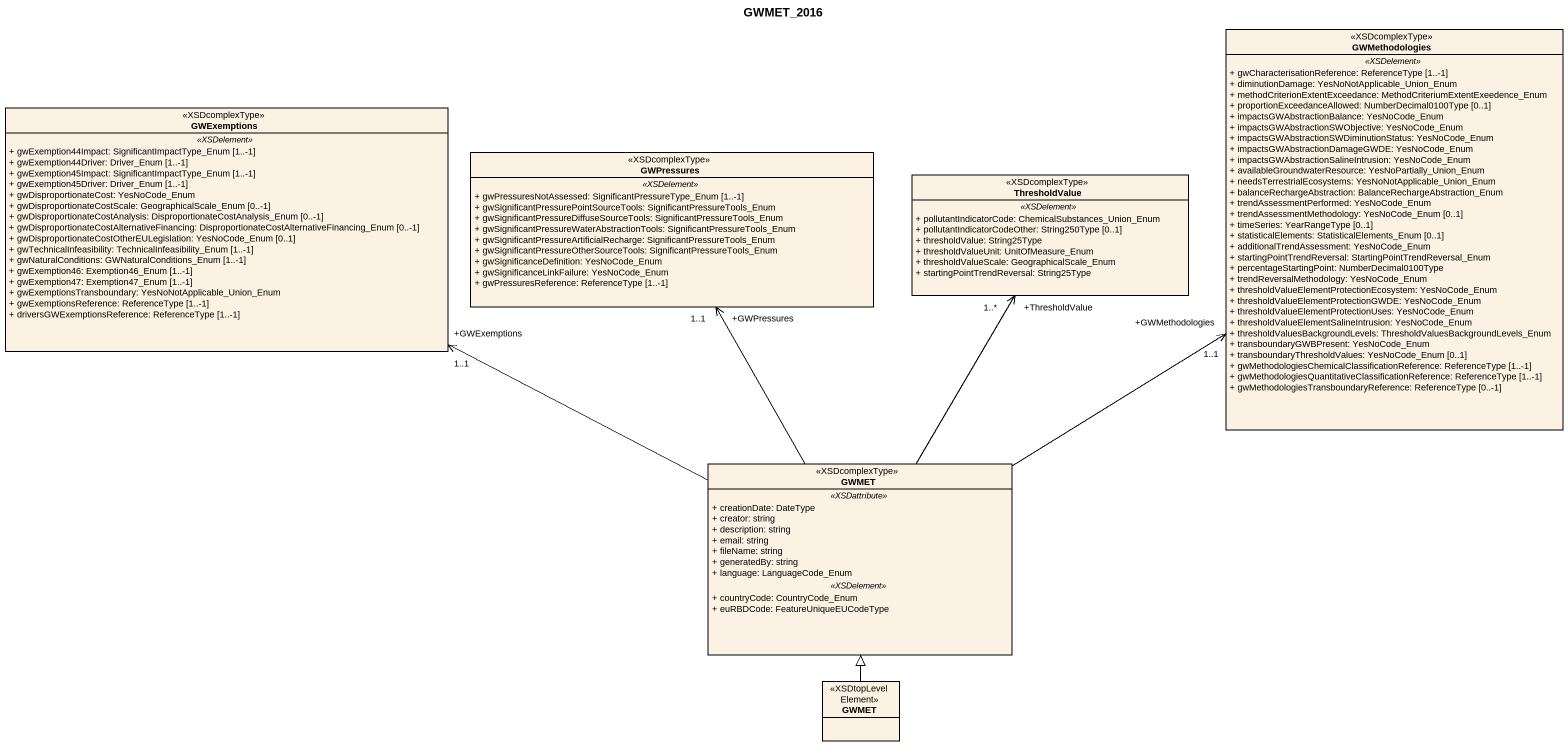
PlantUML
@startuml
title GWMET_2016
hide circle
hide empty members
skinparam classAttributeIconSize 0
class GWMethodologies <<XSDcomplexType>> {
  .. <<XSDelement>> ..
  + gwCharacterisationReference: ReferenceType [1..-1]
  + diminutionDamage: YesNoNotApplicable_Union_Enum
  + methodCriterionExtentExceedance: MethodCriteriumExtentExeedence_Enum
  + proportionExceedanceAllowed: NumberDecimal0100Type [0..1]
  + impactsGWAbstractionBalance: YesNoCode_Enum
  + impactsGWAbstractionSWObjective: YesNoCode_Enum
  + impactsGWAbstractionSWDiminutionStatus: YesNoCode_Enum
  + impactsGWAbstractionDamageGWDE: YesNoCode_Enum
  + impactsGWAbstractionSalineIntrusion: YesNoCode_Enum
  + availableGroundwaterResource: YesNoPartially_Union_Enum
  + needsTerrestrialEcosystems: YesNoNotApplicable_Union_Enum
  + balanceRechargeAbstraction: BalanceRechargeAbstraction_Enum
  + trendAssessmentPerformed: YesNoCode_Enum
  + trendAssessmentMethodology: YesNoCode_Enum [0..1]
  + timeSeries: YearRangeType [0..1]
  + statisticalElements: StatisticalElements_Enum [0..1]
  + additionalTrendAssessment: YesNoCode_Enum
  + startingPointTrendReversal: StartingPointTrendReversal_Enum
  + percentageStartingPoint: NumberDecimal0100Type
  + trendReversalMethodology: YesNoCode_Enum
  + thresholdValueElementProtectionEcosystem: YesNoCode_Enum
  + thresholdValueElementProtectionGWDE: YesNoCode_Enum
  + thresholdValueElementProtectionUses: YesNoCode_Enum
  + thresholdValueElementSalineIntrusion: YesNoCode_Enum
  + thresholdValuesBackgroundLevels: ThresholdValuesBackgroundLevels_Enum
  + transboundaryGWBPresent: YesNoCode_Enum
  + transboundaryThresholdValues: YesNoCode_Enum [0..1]
  + gwMethodologiesChemicalClassificationReference: ReferenceType [1..-1]
  + gwMethodologiesQuantitativeClassificationReference: ReferenceType [1..-1]
  + gwMethodologiesTransboundaryReference: ReferenceType [0..-1]
}
class GWExemptions <<XSDcomplexType>> {
  .. <<XSDelement>> ..
  + gwExemption44Impact: SignificantImpactType_Enum [1..-1]
  + gwExemption44Driver: Driver_Enum [1..-1]
  + gwExemption45Impact: SignificantImpactType_Enum [1..-1]
  + gwExemption45Driver: Driver_Enum [1..-1]
  + gwDisproportionateCost: YesNoCode_Enum
  + gwDisproportionateCostScale: GeographicalScale_Enum [0..-1]
  + gwDisproportionateCostAnalysis: DisproportionateCostAnalysis_Enum [0..-1]
  + gwDisproportionateCostAlternativeFinancing: DisproportionateCostAlternativeFinancing_Enum [0..-1]
  + gwDisproportionateCostOtherEULegislation: YesNoCode_Enum [0..1]
  + gwTechnicalInfeasibility: TechnicalInfeasibility_Enum [1..-1]
  + gwNaturalConditions: GWNaturalConditions_Enum [1..-1]
  + gwExemption46: Exemption46_Enum [1..-1]
  + gwExemption47: Exemption47_Enum [1..-1]
  + gwExemptionsTransboundary: YesNoNotApplicable_Union_Enum
  + gwExemptionsReference: ReferenceType [1..-1]
  + driversGWExemptionsReference: ReferenceType [1..-1]
}
class GWPressures <<XSDcomplexType>> {
  .. <<XSDelement>> ..
  + gwPressuresNotAssessed: SignificantPressureType_Enum [1..-1]
  + gwSignificantPressurePointSourceTools: SignificantPressureTools_Enum
  + gwSignificantPressureDiffuseSourceTools: SignificantPressureTools_Enum
  + gwSignificantPressureWaterAbstractionTools: SignificantPressureTools_Enum
  + gwSignificantPressureArtificialRecharge: SignificantPressureTools_Enum
  + gwSignificantPressureOtherSourceTools: SignificantPressureTools_Enum
  + gwSignificanceDefinition: YesNoCode_Enum
  + gwSignificanceLinkFailure: YesNoCode_Enum
  + gwPressuresReference: ReferenceType [1..-1]
}
class ThresholdValue <<XSDcomplexType>> {
  .. <<XSDelement>> ..
  + pollutantIndicatorCode: ChemicalSubstances_Union_Enum
  + pollutantIndicatorCodeOther: String250Type [0..1]
  + thresholdValue: String25Type
  + thresholdValueUnit: UnitOfMeasure_Enum
  + thresholdValueScale: GeographicalScale_Enum
  + startingPointTrendReversal: String25Type
}
class GWMET <<XSDcomplexType>> {
  .. <<XSDattribute>> ..
  + creationDate: DateType
  + creator: string
  + description: string
  + email: string
  + fileName: string
  + generatedBy: string
  + language: LanguageCode_Enum
  .. <<XSDelement>> ..
  + countryCode: CountryCode_Enum
  + euRBDCode: FeatureUniqueEUCodeType
}
class "GWMET" as GWMET_2 <<XSDtopLevelElement>>
GWMET -up-> "+GWMethodologies\n1..1" GWMethodologies
GWMET -left-> "+GWExemptions\n1..1" GWExemptions
GWMET -up-> "+GWPressures\n1..1" GWPressures
GWMET -up-> "+ThresholdValue\n1..*" ThresholdValue
GWMET_2 -up-|> GWMET
@enduml
